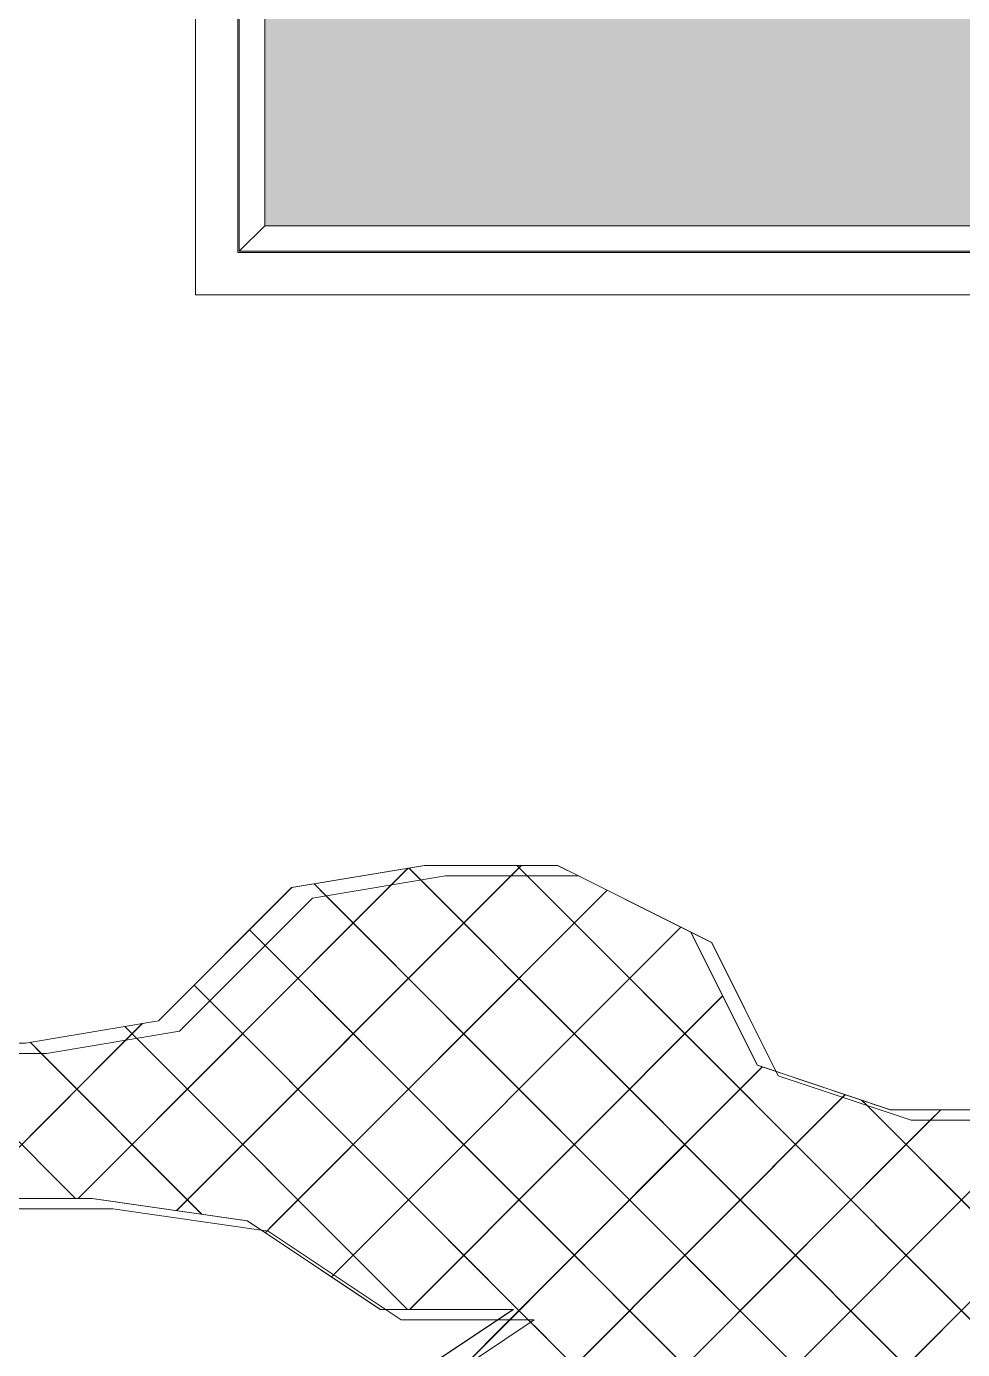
# Model space of a CAD drawing. Header units: millimetres. Extents: x -12186 to 152825, y -4386 to 9463.
# Drawn here: x 67165 to 67828, y 5136 to 6074 of the extents above; entities that cross this region are included whole.
import ezdxf

# ---------------------------------------------------------------- set-up
doc = ezdxf.new("R2010")
doc.units = ezdxf.units.MM
for name, color, linetype, lineweight in [('A-GLAZ', 151, 'Continuous', 9), ('G-IMPT', 8, 'Continuous', 5), ('I-WALL', 2, 'Continuous', 9), ('L-PLNT', 71, 'Continuous', 5)]:
    doc.layers.add(name, color=color, linetype=linetype, lineweight=lineweight)

# ---------------------------------------------------------------- blocks, each defined once
blk = doc.blocks.new('Window Aluminium Fixed 1 - Type 1-V219-Section B-B')
at = {"layer": 'A-GLAZ', "lineweight": 5}
blk.add_hatch(color=256, dxfattribs=at).paths.add_polyline_path([(2539.25, 5932.47), (3406.1, 5932.47), (3406.1, 6919.9), (2539.25, 6919.9), (2539.25, 6064.79)])
for p, q in [((2520.17, 5913.39), (2520.17, 6919.9)), ((2521.17, 6919.9), (2521.17, 5914.39)), ((2539.25, 6919.9), (2539.25, 5932.47)), ((2539.25, 5932.47), (2521.17, 5914.39)), ((2539.25, 5932.47), (3406.1, 5932.47)), ((3425.17, 5913.39), (2520.17, 5913.39)), ((2521.17, 5914.39), (3424.17, 5914.39))]:
    blk.add_line(p, q, dxfattribs=at)
blk = doc.blocks.new('SVA_Shades of Green Tree - Australian_Tree_based_on_Leopard_Tree_2901-V313-Section B-B')
at = {"layer": 'G-IMPT'}
for p, q in [((19707.25, 5243.44), (19940.78, 5477.37)), ((19776.99, 5234.86), (20021.05, 5479.34)), ((19928.83, 5465.52), (19940.66, 5477.37)), ((19949.76, 5469.02), (19941.32, 5477.48)), ((20688.72, 4728.95), (19941.45, 5477.48)), ((20013.54, 5471.95), (20020.92, 5479.34)), ((20025.14, 5471.95), (20017.75, 5479.34)), ((20730.46, 4765.56), (20017.88, 5479.34)), ((19707.12, 5243.44), (19928.83, 5465.52)), ((19776.86, 5234.86), (20013.54, 5471.95)), ((19882.65, 5457.82), (19874.2, 5466.28)), ((20622.16, 4717.19), (19874.33, 5466.28)), ((20688.59, 4728.95), (19949.76, 5469.02)), ((20730.33, 4765.56), (20025.14, 5471.95)), ((19839.67, 5219.23), (20081.85, 5461.82)), ((19842.71, 5222.4), (20081.72, 5461.82)), ((20622.03, 4717.19), (19882.65, 5457.82)), ((19886.66, 5187.86), (20134.06, 5435.68)), ((19888.04, 5189.38), (20133.93, 5435.68)), ((19839.51, 5422.6), (19828.39, 5433.73)), ((20581.56, 4679.43), (19828.52, 5433.73)), ((19908.28, 5353.71), (19839.51, 5422.6)), ((19800.35, 5383.39), (19789.24, 5394.53)), ((20253.6, 4929.51), (19789.37, 5394.53)), ((20025.95, 5157.42), (19800.35, 5383.39)), ((19941.81, 5164.81), (20163.55, 5386.92)), ((19941.94, 5164.81), (20163.68, 5386.92)), ((19628.96, 5243.44), (19752.64, 5367.34)), ((19748.59, 5356.81), (19740.14, 5365.27)), ((19940.4, 5164.81), (19740.27, 5365.27)), ((19740.69, 5355.49), (19752.52, 5367.34)), ((19705.3, 5243.44), (19595.4, 5353.53)), ((19628.83, 5243.44), (19740.69, 5355.49)), ((19680.96, 5346.13), (19673.03, 5354.07)), ((19794.7, 5232.33), (19673.16, 5354.07)), ((19940.27, 5164.81), (19748.59, 5356.81)), ((20581.44, 4679.43), (19908.63, 5353.37)), ((19705.18, 5243.44), (19602.66, 5346.13)), ((19794.57, 5232.33), (19680.96, 5346.13)), ((19718.77, 4862.84), (20191.75, 5336.62)), ((20012.73, 5157.42), (20191.63, 5336.62)), ((19777.32, 4843.19), (20248.53, 5315.19)), ((19777.45, 4843.19), (20250.48, 5317.02)), ((20248.53, 5315.19), (20250.36, 5317.02)), ((19801.29, 4788.64), (20318.13, 5306.35)), ((19824.7, 4733.66), (20396.43, 5306.35)), ((19845.58, 4676.15), (20474.72, 5306.35)), ((20265.62, 5309.48), (20261.97, 5313.14)), ((20755.19, 4819.22), (20262.1, 5313.14)), ((20755.06, 4819.22), (20265.62, 5309.48)), ((20310.62, 5298.96), (20318, 5306.35)), ((19801.16, 4788.64), (20310.62, 5298.96)), ((19824.57, 4733.66), (20388.92, 5298.96)), ((19845.46, 4676.15), (20467.21, 5298.96)), ((19839.54, 5219.23), (19840.77, 5220.45)), ((19886.53, 5187.86), (19888.04, 5189.38)), ((19977.92, 5122.55), (20012.73, 5157.42)), ((20027.63, 5155.73), (20025.95, 5157.42)), ((20028.99, 5154.37), (20027.63, 5155.73)), ((20253.47, 4929.51), (20029.75, 5153.61))]:
    blk.add_line(p, q, dxfattribs=at)
at = {"layer": 'G-IMPT', "flags": 128}
for points in [[(20941.9, 5398.05), (20863.59, 5384.98), (20769.35, 5400.71), (20675.11, 5400.71), (20580.87, 5306.35), (20282.45, 5306.35), (20188.21, 5337.8), (20141.09, 5432.16), (20046.85, 5479.34), (19952.61, 5479.34), (19858.37, 5463.61), (19764.13, 5369.26), (19669.89, 5353.53)], [(19622.77, 5243.44), (19717.01, 5243.44), (19826.95, 5227.72), (19921.19, 5164.81), (20015.43, 5164.81), (19921.19, 5101.91), (19826.95, 5117.63), (19732.71, 5117.63), (19638.47, 5101.91)], [(20061.57, 5471.91), (20046.72, 5479.34), (19952.48, 5479.34), (19858.24, 5463.61), (19764, 5369.26), (19669.76, 5353.53), (19481.28, 5353.53), (19434.16, 5259.17), (19450.05, 5253.87)], [(20201.47, 5333.33), (20188.08, 5337.8), (20140.96, 5432.16), (20061.57, 5471.91)], [(20941.9, 5398.07), (20863.46, 5384.98), (20769.22, 5400.71), (20674.98, 5400.71), (20580.74, 5306.35), (20282.32, 5306.35), (20201.47, 5333.33)], [(19450.05, 5253.87), (19528.4, 5227.72), (19622.64, 5243.44), (19716.88, 5243.44), (19826.82, 5227.72), (19836.87, 5221.01)], [(19836.87, 5221.01), (19921.06, 5164.81), (19924.84, 5164.81)], [(19924.84, 5164.81), (20015.3, 5164.81), (20004.23, 5157.42)], [(20004.23, 5157.42), (19921.06, 5101.91), (19826.82, 5117.63), (19732.58, 5117.63), (19638.34, 5101.91), (19544.1, 5070.45), (19449.86, 5070.45), (19371.33, 4976.1), (19355.63, 4881.74), (19261.39, 4881.74), (19151.44, 4850.28), (19057.2, 4771.65), (18962.96, 4771.65), (18978.67, 4677.29), (19010.08, 4582.94), (18915.84, 4567.21), (18821.84, 4598.58)]]:
    blk.add_lwpolyline(points, dxfattribs=at)
at = {"layer": 'L-PLNT'}
for p, q in [((19967.33, 5471.95), (19873.09, 5456.22)), ((19873.09, 5456.23), (19967.28, 5471.95)), ((19967.28, 5471.95), (19967.33, 5471.95)), ((20061.57, 5471.95), (19967.33, 5471.95)), ((19967.33, 5471.95), (20061.52, 5471.95)), ((20061.52, 5471.95), (20061.57, 5471.95)), ((20155.81, 5424.77), (20061.57, 5471.95)), ((20061.57, 5471.92), (20155.76, 5424.77)), ((19778.8, 5361.86), (19873.04, 5456.22)), ((19873.09, 5456.22), (19778.85, 5361.86)), ((19873.04, 5456.22), (19873.09, 5456.22)), ((20155.76, 5424.77), (20202.88, 5330.41)), ((20155.76, 5424.77), (20155.81, 5424.77)), ((20202.93, 5330.41), (20155.81, 5424.77)), ((19778.85, 5361.86), (19684.61, 5346.13)), ((19684.61, 5346.14), (19778.8, 5361.86)), ((19778.8, 5361.86), (19778.85, 5361.86)), ((19684.61, 5346.13), (19496.13, 5346.13)), ((19496.13, 5346.13), (19684.56, 5346.13)), ((19684.56, 5346.13), (19684.61, 5346.13)), ((20202.88, 5330.41), (20202.93, 5330.41)), ((20297.17, 5298.96), (20202.93, 5330.41)), ((20202.93, 5330.39), (20297.12, 5298.96)), ((20297.12, 5298.96), (20297.17, 5298.96)), ((20595.59, 5298.96), (20297.17, 5298.96)), ((20297.17, 5298.96), (20595.55, 5298.96)), ((19637.49, 5236.05), (19731.73, 5236.05)), ((19731.68, 5236.05), (19637.49, 5236.05)), ((19731.68, 5236.05), (19731.73, 5236.05)), ((19731.73, 5236.05), (19841.67, 5220.32)), ((19841.63, 5220.32), (19731.73, 5236.04)), ((19841.63, 5220.32), (19841.67, 5220.32)), ((19841.67, 5220.32), (19935.91, 5157.42)), ((19935.87, 5157.42), (19841.67, 5220.29)), ((19935.87, 5157.42), (19935.91, 5157.42)), ((19935.91, 5157.42), (20030.15, 5157.42)), ((20030.15, 5157.42), (19935.91, 5094.51)), ((19935.91, 5094.54), (20030.11, 5157.42)), ((20030.11, 5157.42), (19935.91, 5157.42)), ((20030.11, 5157.42), (20030.15, 5157.42))]:
    blk.add_line(p, q, dxfattribs=at)

msp = doc.modelspace()

# ---------------------------------------------------------------- linework, layer by layer
at = {"layer": 'I-WALL'}
for p, q in [((67284.36, 5883.39), (67284.36, 6919.9)), ((68249.36, 5883.39), (67284.36, 5883.39))]:
    msp.add_line(p, q, dxfattribs=at)

# ---------------------------------------------------------------- block references
at = {"layer": 'A-GLAZ', "lineweight": 5}
msp.add_blockref('Window Aluminium Fixed 1 - Type 1-V219-Section B-B', (64794.18, 0), dxfattribs=at)
at = {"layer": 'L-PLNT'}
msp.add_blockref('SVA_Shades of Green Tree - Australian_Tree_based_on_Leopard_Tree_2901-V313-Section B-B', (47494.18, 0), dxfattribs=at)

doc.saveas('drawing.dxf')
